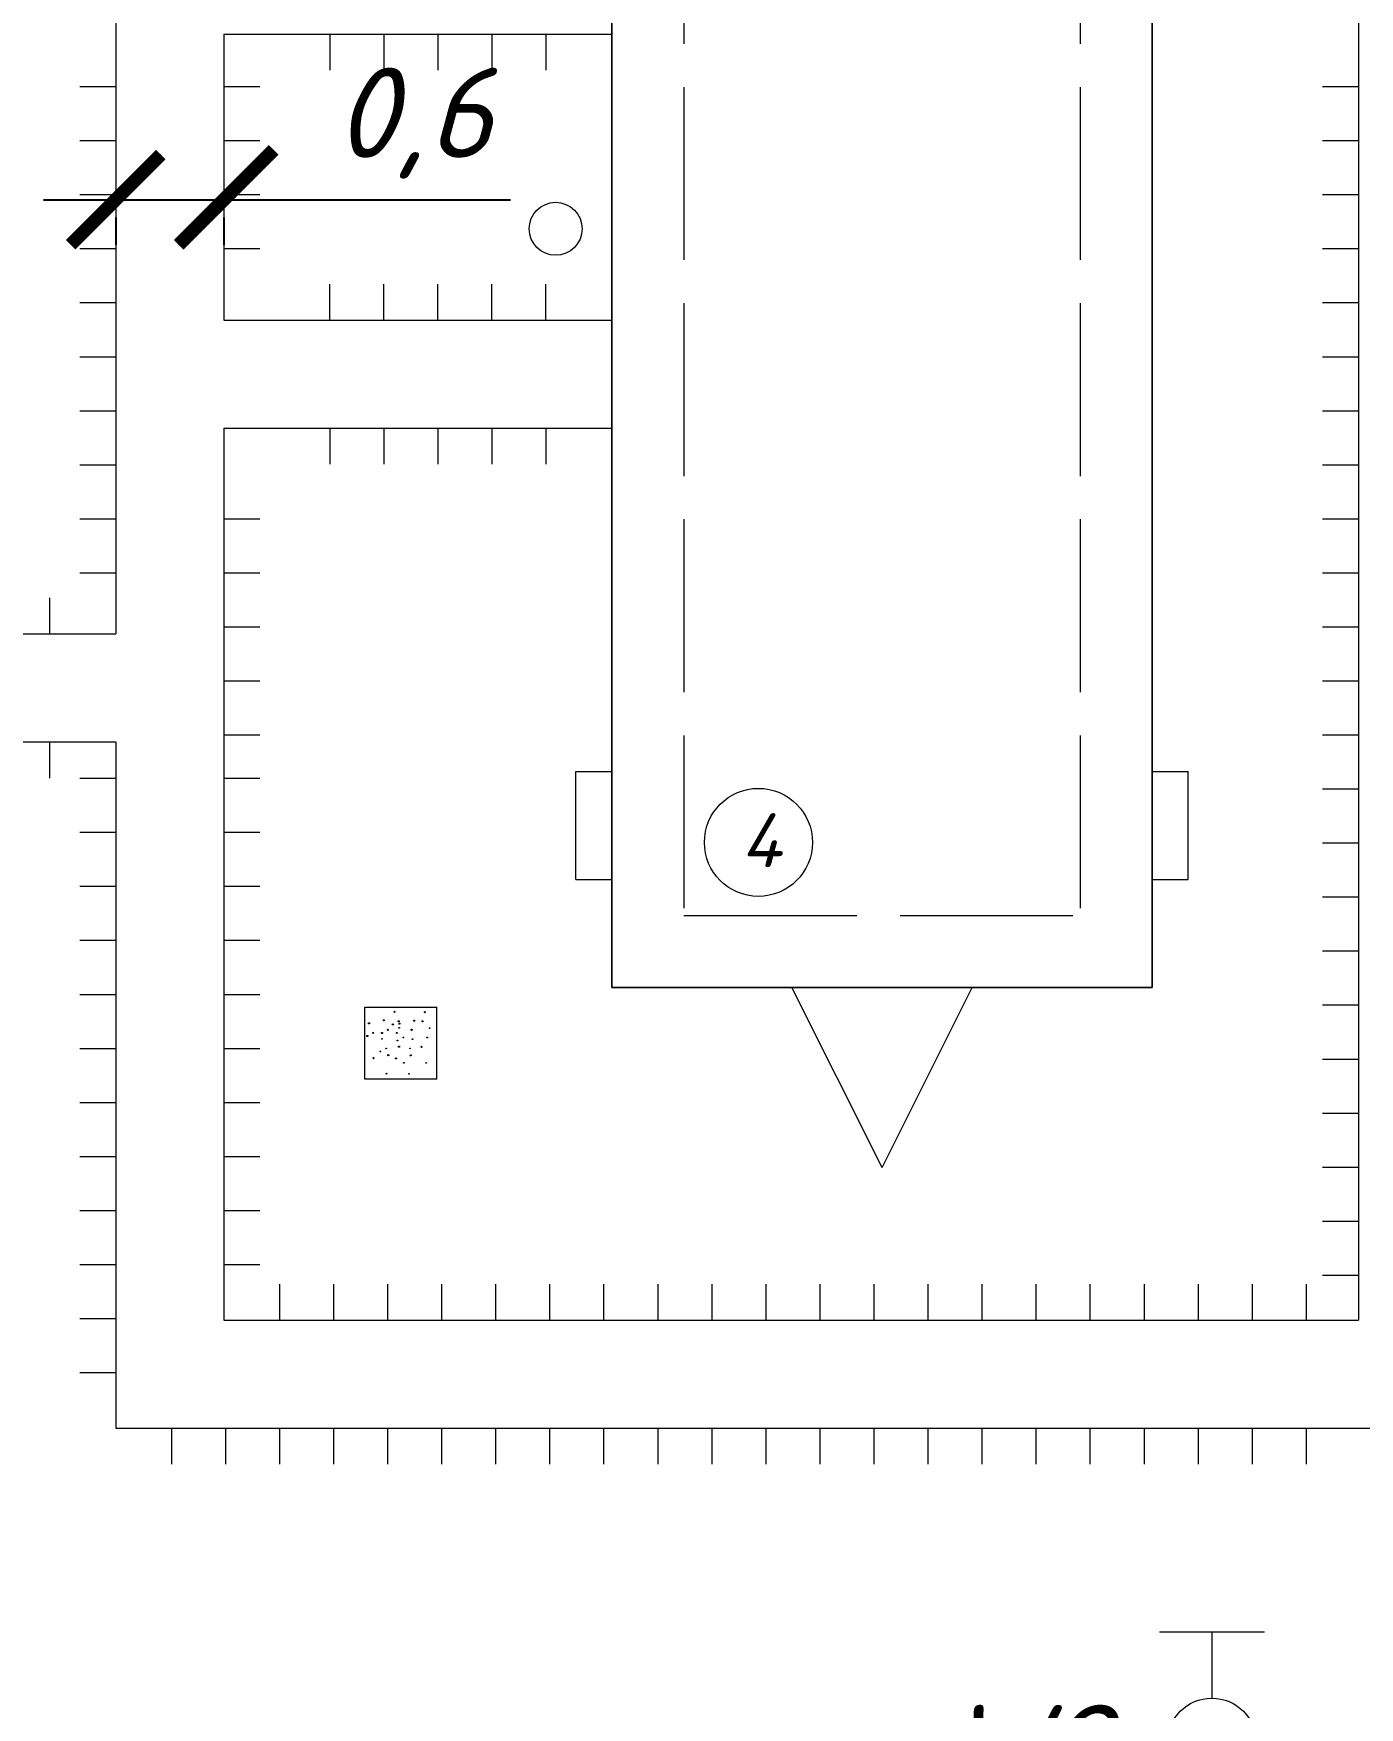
# Model space of a CAD drawing. Header units: millimetres. Extents: x 27137 to 30937, y -4667 to -569.
# Drawn here: x 30086.71 to 30123.52, y -1906.61 to -1860.13 of the extents above; entities that cross this region are included whole.
import ezdxf

# ---------------------------------------------------------------- set-up
doc = ezdxf.new("R2010")
doc.units = ezdxf.units.MM
doc.header["$LTSCALE"] = 0.4
doc.linetypes.add('ACAD_ISO02W100', pattern=[15, 12, -3])
doc.linetypes.add('штриховаяX2', pattern=[38.1, 25.4, -12.7])
doc.layers.add('здания', color=7, linetype='Continuous', lineweight=40)
doc.styles.add('Isocpeur', font='isocpeui.ttf', dxfattribs={"height": 2.5})
doc.styles.get("Standard").update_dxf_attribs({"font": 'isocpeui.ttf', "height": 2.5})
doc.dimstyles.new('06', dxfattribs={"dimtxt": 2.5, "dimasz": 2.5, "dimexe": 1.25, "dimexo": 0.625, "dimtad": 1, "dimdec": 0, "dimlfac": 200, "dimtxsty": 'Standard', "dimblk": 'OBLIQUE', "dimcen": 2.5, "dimdle": 2, "dimadec": 0, "dimazin": 0, "dimtfac": 1, "dimtdec": 0, "dimtmove": 0, "dimatfit": 3, "dimldrblk": 'OBLIQUE', "dimfxl": 1, "dimarcsym": 0})

# ---------------------------------------------------------------- blocks, each defined once
blk = doc.blocks.new('_Oblique')
at = {"color": 0, "linetype": 'ByBlock', "lineweight": -2}
blk.add_line((-0.5, -0.5), (0.5, 0.5), dxfattribs=at)
blk = doc.blocks.new('*D503')
at = {"color": 0, "lineweight": -2, "transparency": 16777216}
for p, q in [((30086.997, -1864.742), (30091.997, -1864.742)), ((30091.997, -1864.742), (30099.956, -1864.742)), ((30088.997, -1865.235), (30088.997, -1865.992)), ((30091.997, -1865.235), (30091.997, -1865.992))]:
    blk.add_line(p, q, dxfattribs=at)
at = {"layer": 'Defpoints', "color": 0, "transparency": 16777216}
for p in [(30088.997, -1864.61), (30091.997, -1864.61), (30091.997, -1864.742)]:
    blk.add_point(p, dxfattribs=at)
at = {"color": 0, "lineweight": -2, "transparency": 16777216, "xscale": 2.5, "yscale": 2.5, "zscale": 2.5, "rotation": 180}
blk.add_blockref('_Oblique', (30088.997, -1864.742), dxfattribs=at)
at = {"color": 0, "lineweight": -2, "transparency": 16777216, "xscale": 2.5, "yscale": 2.5, "zscale": 2.5}
blk.add_blockref('_Oblique', (30091.997, -1864.742), dxfattribs=at)
at = {"color": 0, "lineweight": 15, "transparency": 16777216, "insert": (30097.259, -1862.617), "char_height": 2.5, "attachment_point": 5, "style": 'Isocpeur'}
blk.add_mtext('0,6', dxfattribs=at)
blk = doc.blocks.new('_ArchTick')
at = {"color": 0, "linetype": 'ByBlock', "const_width": 0.15}
blk.add_lwpolyline([(-0.5, -0.5), (0.5, 0.5)], dxfattribs=at)

msp = doc.modelspace()

# ---------------------------------------------------------------- linework, layer by layer
at = {"lineweight": 15}
for p, q in [((30088.9974, -1831.4859), (30088.9974, -1876.7985)), ((30123.4974, -1834.4859), (30123.4974, -1895.8517)), ((30102.7691, -1886.6145), (30102.7691, -1841.6145)), ((30102.7691, -1841.6145), (30102.7691, -1886.6145)), ((30117.7691, -1841.6145), (30117.7691, -1886.6145)), ((30117.7691, -1886.6145), (30117.7691, -1841.6145)), ((30091.9974, -1860.1442), (30091.9974, -1868.0848)), ((30091.9974, -1860.1442), (30102.7691, -1860.1442)), ((30094.9406, -1860.1442), (30094.9406, -1861.1442)), ((30094.9406, -1860.1442), (30094.9406, -1861.1442)), ((30096.4406, -1860.1442), (30096.4406, -1861.1442)), ((30096.4406, -1860.1442), (30096.4406, -1861.1442)), ((30097.9406, -1860.1442), (30097.9406, -1861.1442)), ((30097.9406, -1860.1442), (30097.9406, -1861.1442)), ((30097.9406, -1860.1442), (30097.9406, -1861.1442)), ((30097.9406, -1860.1442), (30097.9406, -1861.1442)), ((30099.4406, -1860.1442), (30099.4406, -1861.1442)), ((30099.4406, -1860.1442), (30099.4406, -1861.1442)), ((30100.9406, -1860.1442), (30100.9406, -1861.1442)), ((30100.9406, -1860.1442), (30100.9406, -1861.1442)), ((30088.9974, -1861.6098), (30087.9974, -1861.6098)), ((30088.9974, -1861.6098), (30087.9974, -1861.6098)), ((30088.9974, -1861.6098), (30087.9974, -1861.6098)), ((30088.9974, -1861.6098), (30087.9974, -1861.6098)), ((30088.9974, -1861.6098), (30087.9974, -1861.6098)), ((30088.9974, -1861.6098), (30087.9974, -1861.6098)), ((30088.9974, -1861.6098), (30087.9974, -1861.6098)), ((30088.9974, -1861.6098), (30087.9974, -1861.6098)), ((30088.9974, -1861.6098), (30087.9974, -1861.6098)), ((30088.9974, -1861.6098), (30087.9974, -1861.6098)), ((30088.9974, -1861.6098), (30087.9974, -1861.6098)), ((30092.9974, -1861.6098), (30091.9974, -1861.6098)), ((30092.9974, -1861.6098), (30091.9974, -1861.6098)), ((30092.9974, -1861.6098), (30091.9974, -1861.6098)), ((30092.9974, -1861.6098), (30091.9974, -1861.6098)), ((30092.9974, -1861.6098), (30091.9974, -1861.6098)), ((30092.9974, -1861.6098), (30091.9974, -1861.6098)), ((30092.9974, -1861.6098), (30091.9974, -1861.6098)), ((30092.9974, -1861.6098), (30091.9974, -1861.6098)), ((30092.9974, -1861.6098), (30091.9974, -1861.6098)), ((30092.9974, -1861.6098), (30091.9974, -1861.6098)), ((30092.9974, -1861.6098), (30091.9974, -1861.6098)), ((30092.9974, -1861.6098), (30091.9974, -1861.6098)), ((30092.9974, -1861.6098), (30091.9974, -1861.6098)), ((30123.4974, -1861.6098), (30122.4974, -1861.6098)), ((30123.4974, -1861.6098), (30122.4974, -1861.6098)), ((30123.4974, -1861.6098), (30122.4974, -1861.6098)), ((30088.9974, -1863.1098), (30087.9974, -1863.1098)), ((30088.9974, -1863.1098), (30087.9974, -1863.1098)), ((30088.9974, -1863.1098), (30087.9974, -1863.1098)), ((30088.9974, -1863.1098), (30087.9974, -1863.1098)), ((30088.9974, -1863.1098), (30087.9974, -1863.1098)), ((30088.9974, -1863.1098), (30087.9974, -1863.1098)), ((30088.9974, -1863.1098), (30087.9974, -1863.1098)), ((30088.9974, -1863.1098), (30087.9974, -1863.1098)), ((30092.9974, -1863.1098), (30091.9974, -1863.1098)), ((30092.9974, -1863.1098), (30091.9974, -1863.1098)), ((30092.9974, -1863.1098), (30091.9974, -1863.1098)), ((30092.9974, -1863.1098), (30091.9974, -1863.1098)), ((30092.9974, -1863.1098), (30091.9974, -1863.1098)), ((30092.9974, -1863.1098), (30091.9974, -1863.1098)), ((30092.9974, -1863.1098), (30091.9974, -1863.1098)), ((30092.9974, -1863.1098), (30091.9974, -1863.1098)), ((30092.9974, -1863.1098), (30091.9974, -1863.1098)), ((30092.9974, -1863.1098), (30091.9974, -1863.1098)), ((30092.9974, -1863.1098), (30091.9974, -1863.1098)), ((30092.9974, -1863.1098), (30091.9974, -1863.1098)), ((30092.9974, -1863.1098), (30091.9974, -1863.1098)), ((30092.9974, -1863.1098), (30091.9974, -1863.1098)), ((30092.9974, -1863.1098), (30091.9974, -1863.1098)), ((30092.9974, -1863.1098), (30091.9974, -1863.1098)), ((30092.9974, -1863.1098), (30091.9974, -1863.1098)), ((30123.4974, -1863.1098), (30122.4974, -1863.1098)), ((30123.4974, -1863.1098), (30122.4974, -1863.1098)), ((30123.4974, -1863.1098), (30122.4974, -1863.1098)), ((30123.4974, -1863.1098), (30122.4974, -1863.1098)), ((30123.4974, -1863.1098), (30122.4974, -1863.1098)), ((30088.9974, -1864.6098), (30087.9974, -1864.6098)), ((30088.9974, -1864.6098), (30087.9974, -1864.6098)), ((30088.9974, -1864.6098), (30087.9974, -1864.6098)), ((30088.9974, -1864.6098), (30087.9974, -1864.6098)), ((30088.9974, -1864.6098), (30087.9974, -1864.6098)), ((30088.9974, -1864.6098), (30087.9974, -1864.6098)), ((30088.9974, -1864.6098), (30087.9974, -1864.6098)), ((30088.9974, -1864.6098), (30087.9974, -1864.6098)), ((30092.9974, -1864.6098), (30091.9974, -1864.6098)), ((30092.9974, -1864.6098), (30091.9974, -1864.6098)), ((30092.9974, -1864.6098), (30091.9974, -1864.6098)), ((30092.9974, -1864.6098), (30091.9974, -1864.6098)), ((30092.9974, -1864.6098), (30091.9974, -1864.6098)), ((30092.9974, -1864.6098), (30091.9974, -1864.6098)), ((30092.9974, -1864.6098), (30091.9974, -1864.6098)), ((30092.9974, -1864.6098), (30091.9974, -1864.6098)), ((30092.9974, -1864.6098), (30091.9974, -1864.6098)), ((30092.9974, -1864.6098), (30091.9974, -1864.6098)), ((30092.9974, -1864.6098), (30091.9974, -1864.6098)), ((30123.4974, -1864.6098), (30122.4974, -1864.6098)), ((30123.4974, -1864.6098), (30122.4974, -1864.6098)), ((30123.4974, -1864.6098), (30122.4974, -1864.6098)), ((30123.4974, -1864.6098), (30122.4974, -1864.6098)), ((30123.4974, -1864.6098), (30122.4974, -1864.6098)), ((30123.4974, -1864.6098), (30122.4974, -1864.6098)), ((30123.4974, -1864.6098), (30122.4974, -1864.6098)), ((30123.4974, -1864.6098), (30122.4974, -1864.6098)), ((30123.4974, -1864.6098), (30122.4974, -1864.6098)), ((30123.4974, -1864.6098), (30122.4974, -1864.6098)), ((30123.4974, -1864.6098), (30122.4974, -1864.6098)), ((30088.9974, -1866.1098), (30087.9974, -1866.1098)), ((30088.9974, -1866.1098), (30087.9974, -1866.1098)), ((30088.9974, -1866.1098), (30087.9974, -1866.1098)), ((30088.9974, -1866.1098), (30087.9974, -1866.1098)), ((30088.9974, -1866.1098), (30087.9974, -1866.1098)), ((30088.9974, -1866.1098), (30087.9974, -1866.1098)), ((30092.9974, -1866.1098), (30091.9974, -1866.1098)), ((30092.9974, -1866.1098), (30091.9974, -1866.1098)), ((30092.9974, -1866.1098), (30091.9974, -1866.1098)), ((30092.9974, -1866.1098), (30091.9974, -1866.1098)), ((30092.9974, -1866.1098), (30091.9974, -1866.1098)), ((30092.9974, -1866.1098), (30091.9974, -1866.1098)), ((30092.9974, -1866.1098), (30091.9974, -1866.1098)), ((30092.9974, -1866.1098), (30091.9974, -1866.1098)), ((30092.9974, -1866.1098), (30091.9974, -1866.1098)), ((30092.9974, -1866.1098), (30091.9974, -1866.1098)), ((30092.9974, -1866.1098), (30091.9974, -1866.1098)), ((30092.9974, -1866.1098), (30091.9974, -1866.1098)), ((30092.9974, -1866.1098), (30091.9974, -1866.1098)), ((30123.4974, -1866.1098), (30122.4974, -1866.1098)), ((30123.4974, -1866.1098), (30122.4974, -1866.1098)), ((30123.4974, -1866.1098), (30122.4974, -1866.1098)), ((30123.4974, -1866.1098), (30122.4974, -1866.1098)), ((30123.4974, -1866.1098), (30122.4974, -1866.1098)), ((30123.4974, -1866.1098), (30122.4974, -1866.1098)), ((30123.4974, -1866.1098), (30122.4974, -1866.1098)), ((30123.4974, -1866.1098), (30122.4974, -1866.1098)), ((30094.9406, -1868.0848), (30094.9406, -1867.0848)), ((30094.9406, -1868.0848), (30094.9406, -1867.0848)), ((30096.4406, -1868.0848), (30096.4406, -1867.0848)), ((30096.4406, -1868.0848), (30096.4406, -1867.0848)), ((30097.9406, -1868.0848), (30097.9406, -1867.0848)), ((30097.9406, -1868.0848), (30097.9406, -1867.0848)), ((30097.9406, -1868.0848), (30097.9406, -1867.0848)), ((30097.9406, -1868.0848), (30097.9406, -1867.0848)), ((30099.4406, -1868.0848), (30099.4406, -1867.0848)), ((30099.4406, -1868.0848), (30099.4406, -1867.0848)), ((30100.9406, -1868.0848), (30100.9406, -1867.0848)), ((30100.9406, -1868.0848), (30100.9406, -1867.0848)), ((30088.9974, -1867.6098), (30087.9974, -1867.6098)), ((30088.9974, -1867.6098), (30087.9974, -1867.6098)), ((30088.9974, -1867.6098), (30087.9974, -1867.6098)), ((30123.4974, -1867.6098), (30122.4974, -1867.6098)), ((30123.4974, -1867.6098), (30122.4974, -1867.6098)), ((30123.4974, -1867.6098), (30122.4974, -1867.6098)), ((30123.4974, -1867.6098), (30122.4974, -1867.6098)), ((30123.4974, -1867.6098), (30122.4974, -1867.6098)), ((30123.4974, -1867.6098), (30122.4974, -1867.6098)), ((30123.4974, -1867.6098), (30122.4974, -1867.6098)), ((30123.4974, -1867.6098), (30122.4974, -1867.6098)), ((30091.9974, -1868.0848), (30102.7691, -1868.0848)), ((30088.9974, -1869.1098), (30087.9974, -1869.1098)), ((30088.9974, -1869.1098), (30087.9974, -1869.1098)), ((30088.9974, -1869.1098), (30087.9974, -1869.1098)), ((30088.9974, -1869.1098), (30087.9974, -1869.1098)), ((30088.9974, -1869.1098), (30087.9974, -1869.1098)), ((30123.4974, -1869.1098), (30122.4974, -1869.1098)), ((30123.4974, -1869.1098), (30122.4974, -1869.1098)), ((30123.4974, -1869.1098), (30122.4974, -1869.1098)), ((30123.4974, -1869.1098), (30122.4974, -1869.1098)), ((30123.4974, -1869.1098), (30122.4974, -1869.1098)), ((30123.4974, -1869.1098), (30122.4974, -1869.1098)), ((30088.9974, -1870.6098), (30087.9974, -1870.6098)), ((30088.9974, -1870.6098), (30087.9974, -1870.6098)), ((30088.9974, -1870.6098), (30087.9974, -1870.6098)), ((30088.9974, -1870.6098), (30087.9974, -1870.6098)), ((30088.9974, -1870.6098), (30087.9974, -1870.6098)), ((30088.9974, -1870.6098), (30087.9974, -1870.6098)), ((30088.9974, -1870.6098), (30087.9974, -1870.6098)), ((30088.9974, -1870.6098), (30087.9974, -1870.6098)), ((30088.9974, -1870.6098), (30087.9974, -1870.6098)), ((30088.9974, -1870.6098), (30087.9974, -1870.6098)), ((30088.9974, -1870.6098), (30087.9974, -1870.6098)), ((30123.4974, -1870.6098), (30122.4974, -1870.6098)), ((30123.4974, -1870.6098), (30122.4974, -1870.6098)), ((30123.4974, -1870.6098), (30122.4974, -1870.6098)), ((30091.9974, -1871.0848), (30091.9974, -1879.7985)), ((30091.9974, -1871.0848), (30102.7691, -1871.0848)), ((30094.9406, -1871.0848), (30094.9406, -1872.0848)), ((30094.9406, -1871.0848), (30094.9406, -1872.0848)), ((30096.4406, -1871.0848), (30096.4406, -1872.0848)), ((30096.4406, -1871.0848), (30096.4406, -1872.0848)), ((30097.9406, -1871.0848), (30097.9406, -1872.0848)), ((30097.9406, -1871.0848), (30097.9406, -1872.0848)), ((30097.9406, -1871.0848), (30097.9406, -1872.0848)), ((30097.9406, -1871.0848), (30097.9406, -1872.0848)), ((30099.4406, -1871.0848), (30099.4406, -1872.0848)), ((30099.4406, -1871.0848), (30099.4406, -1872.0848)), ((30100.9406, -1871.0848), (30100.9406, -1872.0848)), ((30100.9406, -1871.0848), (30100.9406, -1872.0848)), ((30088.9974, -1872.1098), (30087.9974, -1872.1098)), ((30088.9974, -1872.1098), (30087.9974, -1872.1098)), ((30088.9974, -1872.1098), (30087.9974, -1872.1098)), ((30088.9974, -1872.1098), (30087.9974, -1872.1098)), ((30088.9974, -1872.1098), (30087.9974, -1872.1098)), ((30088.9974, -1872.1098), (30087.9974, -1872.1098)), ((30088.9974, -1872.1098), (30087.9974, -1872.1098)), ((30088.9974, -1872.1098), (30087.9974, -1872.1098)), ((30123.4974, -1872.1098), (30122.4974, -1872.1098)), ((30123.4974, -1872.1098), (30122.4974, -1872.1098)), ((30123.4974, -1872.1098), (30122.4974, -1872.1098)), ((30123.4974, -1872.1098), (30122.4974, -1872.1098)), ((30123.4974, -1872.1098), (30122.4974, -1872.1098)), ((30088.9974, -1873.6098), (30087.9974, -1873.6098)), ((30088.9974, -1873.6098), (30087.9974, -1873.6098)), ((30088.9974, -1873.6098), (30087.9974, -1873.6098)), ((30088.9974, -1873.6098), (30087.9974, -1873.6098)), ((30088.9974, -1873.6098), (30087.9974, -1873.6098)), ((30088.9974, -1873.6098), (30087.9974, -1873.6098)), ((30088.9974, -1873.6098), (30087.9974, -1873.6098)), ((30088.9974, -1873.6098), (30087.9974, -1873.6098)), ((30092.9974, -1873.6098), (30091.9974, -1873.6098)), ((30092.9974, -1873.6098), (30091.9974, -1873.6098)), ((30092.9974, -1873.6098), (30091.9974, -1873.6098)), ((30092.9974, -1873.6098), (30091.9974, -1873.6098)), ((30092.9974, -1873.6098), (30091.9974, -1873.6098)), ((30092.9974, -1873.6098), (30091.9974, -1873.6098)), ((30092.9974, -1873.6098), (30091.9974, -1873.6098)), ((30092.9974, -1873.6098), (30091.9974, -1873.6098)), ((30123.4974, -1873.6098), (30122.4974, -1873.6098)), ((30123.4974, -1873.6098), (30122.4974, -1873.6098)), ((30123.4974, -1873.6098), (30122.4974, -1873.6098)), ((30123.4974, -1873.6098), (30122.4974, -1873.6098)), ((30123.4974, -1873.6098), (30122.4974, -1873.6098)), ((30123.4974, -1873.6098), (30122.4974, -1873.6098)), ((30123.4974, -1873.6098), (30122.4974, -1873.6098)), ((30123.4974, -1873.6098), (30122.4974, -1873.6098)), ((30123.4974, -1873.6098), (30122.4974, -1873.6098)), ((30123.4974, -1873.6098), (30122.4974, -1873.6098)), ((30123.4974, -1873.6098), (30122.4974, -1873.6098)), ((30123.4974, -1873.6098), (30122.4974, -1873.6098)), ((30123.4974, -1873.6098), (30122.4974, -1873.6098)), ((30123.4974, -1873.6098), (30122.4974, -1873.6098)), ((30123.4974, -1873.6098), (30122.4974, -1873.6098)), ((30123.4974, -1873.6098), (30122.4974, -1873.6098)), ((30123.4974, -1873.6098), (30122.4974, -1873.6098)), ((30123.4974, -1873.6098), (30122.4974, -1873.6098)), ((30123.4974, -1873.6098), (30122.4974, -1873.6098)), ((30123.4974, -1873.6098), (30122.4974, -1873.6098)), ((30123.4974, -1873.6098), (30122.4974, -1873.6098)), ((30123.4974, -1873.6098), (30122.4974, -1873.6098)), ((30088.9974, -1875.1098), (30087.9974, -1875.1098)), ((30088.9974, -1875.1098), (30087.9974, -1875.1098)), ((30088.9974, -1875.1098), (30087.9974, -1875.1098)), ((30092.9974, -1875.1098), (30091.9974, -1875.1098)), ((30092.9974, -1875.1098), (30091.9974, -1875.1098)), ((30092.9974, -1875.1098), (30091.9974, -1875.1098)), ((30092.9974, -1875.1098), (30091.9974, -1875.1098)), ((30092.9974, -1875.1098), (30091.9974, -1875.1098)), ((30092.9974, -1875.1098), (30091.9974, -1875.1098)), ((30092.9974, -1875.1098), (30091.9974, -1875.1098)), ((30092.9974, -1875.1098), (30091.9974, -1875.1098)), ((30092.9974, -1875.1098), (30091.9974, -1875.1098)), ((30092.9974, -1875.1098), (30091.9974, -1875.1098)), ((30092.9974, -1875.1098), (30091.9974, -1875.1098)), ((30092.9974, -1875.1098), (30091.9974, -1875.1098)), ((30092.9974, -1875.1098), (30091.9974, -1875.1098)), ((30092.9974, -1875.1098), (30091.9974, -1875.1098)), ((30092.9974, -1875.1098), (30091.9974, -1875.1098)), ((30092.9974, -1875.1098), (30091.9974, -1875.1098)), ((30092.9974, -1875.1098), (30091.9974, -1875.1098)), ((30092.9974, -1875.1098), (30091.9974, -1875.1098)), ((30092.9974, -1875.1098), (30091.9974, -1875.1098)), ((30092.9974, -1875.1098), (30091.9974, -1875.1098)), ((30092.9974, -1875.1098), (30091.9974, -1875.1098)), ((30092.9974, -1875.1098), (30091.9974, -1875.1098)), ((30123.4974, -1875.1098), (30122.4974, -1875.1098)), ((30123.4974, -1875.1098), (30122.4974, -1875.1098)), ((30123.4974, -1875.1098), (30122.4974, -1875.1098)), ((30123.4974, -1875.1098), (30122.4974, -1875.1098)), ((30123.4974, -1875.1098), (30122.4974, -1875.1098)), ((30123.4974, -1875.1098), (30122.4974, -1875.1098)), ((30123.4974, -1875.1098), (30122.4974, -1875.1098)), ((30123.4974, -1875.1098), (30122.4974, -1875.1098)), ((30087.1689, -1876.7985), (30087.1689, -1875.7985)), ((30087.1689, -1876.7985), (30087.1689, -1875.7985)), ((30049.6689, -1876.7985), (30088.9974, -1876.7985)), ((30092.9974, -1876.6098), (30091.9974, -1876.6098)), ((30092.9974, -1876.6098), (30091.9974, -1876.6098)), ((30092.9974, -1876.6098), (30091.9974, -1876.6098)), ((30092.9974, -1876.6098), (30091.9974, -1876.6098)), ((30092.9974, -1876.6098), (30091.9974, -1876.6098)), ((30092.9974, -1876.6098), (30091.9974, -1876.6098)), ((30092.9974, -1876.6098), (30091.9974, -1876.6098)), ((30092.9974, -1876.6098), (30091.9974, -1876.6098)), ((30092.9974, -1876.6098), (30091.9974, -1876.6098)), ((30092.9974, -1876.6098), (30091.9974, -1876.6098)), ((30092.9974, -1876.6098), (30091.9974, -1876.6098)), ((30123.4974, -1876.6098), (30122.4974, -1876.6098)), ((30123.4974, -1876.6098), (30122.4974, -1876.6098)), ((30123.4974, -1876.6098), (30122.4974, -1876.6098)), ((30123.4974, -1876.6098), (30122.4974, -1876.6098)), ((30123.4974, -1876.6098), (30122.4974, -1876.6098)), ((30123.4974, -1876.6098), (30122.4974, -1876.6098)), ((30123.4974, -1876.6098), (30122.4974, -1876.6098)), ((30123.4974, -1876.6098), (30122.4974, -1876.6098)), ((30123.4974, -1876.6098), (30122.4974, -1876.6098)), ((30123.4974, -1876.6098), (30122.4974, -1876.6098)), ((30123.4974, -1876.6098), (30122.4974, -1876.6098)), ((30123.4974, -1876.6098), (30122.4974, -1876.6098)), ((30123.4974, -1876.6098), (30122.4974, -1876.6098)), ((30123.4974, -1876.6098), (30122.4974, -1876.6098)), ((30123.4974, -1876.6098), (30122.4974, -1876.6098)), ((30123.4974, -1876.6098), (30122.4974, -1876.6098)), ((30123.4974, -1876.6098), (30122.4974, -1876.6098)), ((30123.4974, -1876.6098), (30122.4974, -1876.6098)), ((30123.4974, -1876.6098), (30122.4974, -1876.6098)), ((30092.9974, -1878.1098), (30091.9974, -1878.1098)), ((30092.9974, -1878.1098), (30091.9974, -1878.1098)), ((30092.9974, -1878.1098), (30091.9974, -1878.1098)), ((30092.9974, -1878.1098), (30091.9974, -1878.1098)), ((30092.9974, -1878.1098), (30091.9974, -1878.1098)), ((30092.9974, -1878.1098), (30091.9974, -1878.1098)), ((30092.9974, -1878.1098), (30091.9974, -1878.1098)), ((30092.9974, -1878.1098), (30091.9974, -1878.1098)), ((30123.4974, -1878.1098), (30122.4974, -1878.1098)), ((30123.4974, -1878.1098), (30122.4974, -1878.1098)), ((30123.4974, -1878.1098), (30122.4974, -1878.1098)), ((30123.4974, -1878.1098), (30122.4974, -1878.1098)), ((30123.4974, -1878.1098), (30122.4974, -1878.1098)), ((30123.4974, -1878.1098), (30122.4974, -1878.1098)), ((30123.4974, -1878.1098), (30122.4974, -1878.1098)), ((30123.4974, -1878.1098), (30122.4974, -1878.1098)), ((30123.4974, -1878.1098), (30122.4974, -1878.1098)), ((30123.4974, -1878.1098), (30122.4974, -1878.1098)), ((30123.4974, -1878.1098), (30122.4974, -1878.1098)), ((30123.4974, -1878.1098), (30122.4974, -1878.1098)), ((30123.4974, -1878.1098), (30122.4974, -1878.1098)), ((30123.4974, -1878.1098), (30122.4974, -1878.1098)), ((30092.9974, -1879.6098), (30091.9974, -1879.6098)), ((30092.9974, -1879.6098), (30091.9974, -1879.6098)), ((30092.9974, -1879.6098), (30091.9974, -1879.6098)), ((30123.4974, -1879.6098), (30122.4974, -1879.6098)), ((30123.4974, -1879.6098), (30122.4974, -1879.6098)), ((30123.4974, -1879.6098), (30122.4974, -1879.6098)), ((30123.4974, -1879.6098), (30122.4974, -1879.6098)), ((30123.4974, -1879.6098), (30122.4974, -1879.6098)), ((30123.4974, -1879.6098), (30122.4974, -1879.6098)), ((30123.4974, -1879.6098), (30122.4974, -1879.6098)), ((30123.4974, -1879.6098), (30122.4974, -1879.6098)), ((30123.4974, -1879.6098), (30122.4974, -1879.6098)), ((30123.4974, -1879.6098), (30122.4974, -1879.6098)), ((30123.4974, -1879.6098), (30122.4974, -1879.6098)), ((30049.6689, -1879.7985), (30088.9974, -1879.7985)), ((30087.1689, -1880.7985), (30087.1689, -1879.7985)), ((30087.1689, -1880.7985), (30087.1689, -1879.7985)), ((30088.9974, -1880.8145), (30087.9974, -1880.8145)), ((30088.9974, -1880.8145), (30087.9974, -1880.8145)), ((30088.9974, -1880.8145), (30087.9974, -1880.8145)), ((30088.9974, -1880.8145), (30087.9974, -1880.8145)), ((30088.9974, -1880.8145), (30087.9974, -1880.8145)), ((30088.9974, -1880.8145), (30087.9974, -1880.8145)), ((30088.9974, -1880.8145), (30087.9974, -1880.8145)), ((30088.9974, -1880.8145), (30087.9974, -1880.8145)), ((30092.9974, -1880.8145), (30091.9974, -1880.8145)), ((30092.9974, -1880.8145), (30091.9974, -1880.8145)), ((30092.9974, -1880.8145), (30091.9974, -1880.8145)), ((30092.9974, -1880.8145), (30091.9974, -1880.8145)), ((30092.9974, -1880.8145), (30091.9974, -1880.8145)), ((30092.9974, -1880.8145), (30091.9974, -1880.8145)), ((30092.9974, -1880.8145), (30091.9974, -1880.8145)), ((30092.9974, -1880.8145), (30091.9974, -1880.8145)), ((30092.9974, -1880.8145), (30091.9974, -1880.8145)), ((30092.9974, -1880.8145), (30091.9974, -1880.8145)), ((30092.9974, -1880.8145), (30091.9974, -1880.8145)), ((30101.7691, -1883.6145), (30101.7691, -1880.6145)), ((30117.7691, -1880.6145), (30118.7691, -1880.6145)), ((30118.7691, -1883.6145), (30118.7691, -1880.6145)), ((30123.4974, -1881.1098), (30122.4974, -1881.1098)), ((30123.4974, -1881.1098), (30122.4974, -1881.1098)), ((30123.4974, -1881.1098), (30122.4974, -1881.1098)), ((30123.4974, -1881.1098), (30122.4974, -1881.1098)), ((30123.4974, -1881.1098), (30122.4974, -1881.1098)), ((30123.4974, -1881.1098), (30122.4974, -1881.1098)), ((30123.4974, -1881.1098), (30122.4974, -1881.1098)), ((30123.4974, -1881.1098), (30122.4974, -1881.1098)), ((30123.4974, -1881.1098), (30122.4974, -1881.1098)), ((30123.4974, -1881.1098), (30122.4974, -1881.1098)), ((30123.4974, -1881.1098), (30122.4974, -1881.1098)), ((30088.9974, -1882.3145), (30087.9974, -1882.3145)), ((30088.9974, -1882.3145), (30087.9974, -1882.3145)), ((30088.9974, -1882.3145), (30087.9974, -1882.3145)), ((30088.9974, -1882.3145), (30087.9974, -1882.3145)), ((30088.9974, -1882.3145), (30087.9974, -1882.3145)), ((30088.9974, -1882.3145), (30087.9974, -1882.3145)), ((30092.9974, -1882.3145), (30091.9974, -1882.3145)), ((30092.9974, -1882.3145), (30091.9974, -1882.3145)), ((30092.9974, -1882.3145), (30091.9974, -1882.3145)), ((30092.9974, -1882.3145), (30091.9974, -1882.3145)), ((30092.9974, -1882.3145), (30091.9974, -1882.3145)), ((30092.9974, -1882.3145), (30091.9974, -1882.3145)), ((30092.9974, -1882.3145), (30091.9974, -1882.3145)), ((30092.9974, -1882.3145), (30091.9974, -1882.3145)), ((30092.9974, -1882.3145), (30091.9974, -1882.3145)), ((30092.9974, -1882.3145), (30091.9974, -1882.3145)), ((30092.9974, -1882.3145), (30091.9974, -1882.3145)), ((30092.9974, -1882.3145), (30091.9974, -1882.3145)), ((30092.9974, -1882.3145), (30091.9974, -1882.3145)), ((30123.4974, -1882.6098), (30122.4974, -1882.6098)), ((30123.4974, -1882.6098), (30122.4974, -1882.6098)), ((30123.4974, -1882.6098), (30122.4974, -1882.6098)), ((30123.4974, -1882.6098), (30122.4974, -1882.6098)), ((30123.4974, -1882.6098), (30122.4974, -1882.6098)), ((30123.4974, -1882.6098), (30122.4974, -1882.6098)), ((30123.4974, -1882.6098), (30122.4974, -1882.6098)), ((30123.4974, -1882.6098), (30122.4974, -1882.6098)), ((30123.4974, -1882.6098), (30122.4974, -1882.6098)), ((30123.4974, -1882.6098), (30122.4974, -1882.6098)), ((30123.4974, -1882.6098), (30122.4974, -1882.6098)), ((30123.4974, -1882.6098), (30122.4974, -1882.6098)), ((30123.4974, -1882.6098), (30122.4974, -1882.6098)), ((30123.4974, -1882.6098), (30122.4974, -1882.6098)), ((30101.7691, -1883.6145), (30102.7691, -1883.6145)), ((30117.7691, -1883.6145), (30118.7691, -1883.6145)), ((30088.9974, -1883.8145), (30087.9974, -1883.8145)), ((30088.9974, -1883.8145), (30087.9974, -1883.8145)), ((30088.9974, -1883.8145), (30087.9974, -1883.8145)), ((30092.9974, -1883.8145), (30091.9974, -1883.8145)), ((30092.9974, -1883.8145), (30091.9974, -1883.8145)), ((30092.9974, -1883.8145), (30091.9974, -1883.8145)), ((30092.9974, -1883.8145), (30091.9974, -1883.8145)), ((30092.9974, -1883.8145), (30091.9974, -1883.8145)), ((30092.9974, -1883.8145), (30091.9974, -1883.8145)), ((30092.9974, -1883.8145), (30091.9974, -1883.8145)), ((30092.9974, -1883.8145), (30091.9974, -1883.8145)), ((30092.9974, -1883.8145), (30091.9974, -1883.8145)), ((30092.9974, -1883.8145), (30091.9974, -1883.8145)), ((30092.9974, -1883.8145), (30091.9974, -1883.8145)), ((30092.9974, -1883.8145), (30091.9974, -1883.8145)), ((30092.9974, -1883.8145), (30091.9974, -1883.8145)), ((30092.9974, -1883.8145), (30091.9974, -1883.8145)), ((30123.4974, -1884.1098), (30122.4974, -1884.1098)), ((30123.4974, -1884.1098), (30122.4974, -1884.1098)), ((30123.4974, -1884.1098), (30122.4974, -1884.1098)), ((30123.4974, -1884.1098), (30122.4974, -1884.1098)), ((30123.4974, -1884.1098), (30122.4974, -1884.1098)), ((30123.4974, -1884.1098), (30122.4974, -1884.1098)), ((30123.4974, -1884.1098), (30122.4974, -1884.1098)), ((30123.4974, -1884.1098), (30122.4974, -1884.1098)), ((30123.4974, -1884.1098), (30122.4974, -1884.1098)), ((30123.4974, -1884.1098), (30122.4974, -1884.1098)), ((30123.4974, -1884.1098), (30122.4974, -1884.1098)), ((30123.4974, -1884.1098), (30122.4974, -1884.1098)), ((30123.4974, -1884.1098), (30122.4974, -1884.1098)), ((30088.9974, -1885.3145), (30087.9974, -1885.3145)), ((30088.9974, -1885.3145), (30087.9974, -1885.3145)), ((30088.9974, -1885.3145), (30087.9974, -1885.3145)), ((30088.9974, -1885.3145), (30087.9974, -1885.3145)), ((30088.9974, -1885.3145), (30087.9974, -1885.3145)), ((30092.9974, -1885.3145), (30091.9974, -1885.3145)), ((30092.9974, -1885.3145), (30091.9974, -1885.3145)), ((30092.9974, -1885.3145), (30091.9974, -1885.3145)), ((30092.9974, -1885.3145), (30091.9974, -1885.3145)), ((30092.9974, -1885.3145), (30091.9974, -1885.3145)), ((30092.9974, -1885.3145), (30091.9974, -1885.3145)), ((30092.9974, -1885.3145), (30091.9974, -1885.3145)), ((30092.9974, -1885.3145), (30091.9974, -1885.3145)), ((30123.4974, -1885.6098), (30122.4974, -1885.6098)), ((30123.4974, -1885.6098), (30122.4974, -1885.6098)), ((30123.4974, -1885.6098), (30122.4974, -1885.6098)), ((30123.4974, -1885.6098), (30122.4974, -1885.6098)), ((30123.4974, -1885.6098), (30122.4974, -1885.6098)), ((30123.4974, -1885.6098), (30122.4974, -1885.6098)), ((30123.4974, -1885.6098), (30122.4974, -1885.6098)), ((30123.4974, -1885.6098), (30122.4974, -1885.6098)), ((30123.4974, -1885.6098), (30122.4974, -1885.6098)), ((30123.4974, -1885.6098), (30122.4974, -1885.6098)), ((30123.4974, -1885.6098), (30122.4974, -1885.6098)), ((30123.4974, -1885.6098), (30122.4974, -1885.6098)), ((30123.4974, -1885.6098), (30122.4974, -1885.6098)), ((30123.4974, -1885.6098), (30122.4974, -1885.6098)), ((30123.4974, -1885.6098), (30122.4974, -1885.6098)), ((30123.4974, -1885.6098), (30122.4974, -1885.6098)), ((30123.4974, -1885.6098), (30122.4974, -1885.6098)), ((30123.4974, -1885.6098), (30122.4974, -1885.6098)), ((30123.4974, -1885.6098), (30122.4974, -1885.6098)), ((30088.9974, -1886.8145), (30087.9974, -1886.8145)), ((30088.9974, -1886.8145), (30087.9974, -1886.8145)), ((30088.9974, -1886.8145), (30087.9974, -1886.8145)), ((30088.9974, -1886.8145), (30087.9974, -1886.8145)), ((30088.9974, -1886.8145), (30087.9974, -1886.8145)), ((30088.9974, -1886.8145), (30087.9974, -1886.8145)), ((30088.9974, -1886.8145), (30087.9974, -1886.8145)), ((30088.9974, -1886.8145), (30087.9974, -1886.8145)), ((30088.9974, -1886.8145), (30087.9974, -1886.8145)), ((30088.9974, -1886.8145), (30087.9974, -1886.8145)), ((30088.9974, -1886.8145), (30087.9974, -1886.8145)), ((30092.9974, -1886.8145), (30091.9974, -1886.8145)), ((30092.9974, -1886.8145), (30091.9974, -1886.8145)), ((30092.9974, -1886.8145), (30091.9974, -1886.8145)), ((30092.9974, -1886.8145), (30091.9974, -1886.8145)), ((30092.9974, -1886.8145), (30091.9974, -1886.8145)), ((30092.9974, -1886.8145), (30091.9974, -1886.8145)), ((30092.9974, -1886.8145), (30091.9974, -1886.8145)), ((30092.9974, -1886.8145), (30091.9974, -1886.8145)), ((30092.9974, -1886.8145), (30091.9974, -1886.8145)), ((30092.9974, -1886.8145), (30091.9974, -1886.8145)), ((30092.9974, -1886.8145), (30091.9974, -1886.8145)), ((30092.9974, -1886.8145), (30091.9974, -1886.8145)), ((30092.9974, -1886.8145), (30091.9974, -1886.8145)), ((30092.9974, -1886.8145), (30091.9974, -1886.8145)), ((30092.9974, -1886.8145), (30091.9974, -1886.8145)), ((30092.9974, -1886.8145), (30091.9974, -1886.8145)), ((30092.9974, -1886.8145), (30091.9974, -1886.8145)), ((30092.9974, -1886.8145), (30091.9974, -1886.8145)), ((30092.9974, -1886.8145), (30091.9974, -1886.8145)), ((30117.7691, -1886.6145), (30102.7691, -1886.6145)), ((30102.7691, -1886.6145), (30117.7691, -1886.6145)), ((30110.2691, -1891.6145), (30107.7691, -1886.6145)), ((30110.2691, -1891.6145), (30112.7691, -1886.6145)), ((30115.5624, -1886.6145), (30110.5624, -1886.6145)), ((30095.9123, -1889.1573), (30095.9123, -1887.1573)), ((30095.9123, -1887.1573), (30097.9123, -1887.1573)), ((30123.4974, -1887.1098), (30122.4974, -1887.1098)), ((30123.4974, -1887.1098), (30122.4974, -1887.1098)), ((30123.4974, -1887.1098), (30122.4974, -1887.1098)), ((30123.4974, -1887.1098), (30122.4974, -1887.1098)), ((30123.4974, -1887.1098), (30122.4974, -1887.1098)), ((30123.4974, -1887.1098), (30122.4974, -1887.1098)), ((30123.4974, -1887.1098), (30122.4974, -1887.1098)), ((30123.4974, -1887.1098), (30122.4974, -1887.1098)), ((30123.4974, -1887.1098), (30122.4974, -1887.1098)), ((30123.4974, -1887.1098), (30122.4974, -1887.1098)), ((30123.4974, -1887.1098), (30122.4974, -1887.1098)), ((30123.4974, -1887.1098), (30122.4974, -1887.1098)), ((30123.4974, -1887.1098), (30122.4974, -1887.1098)), ((30123.4974, -1887.1098), (30122.4974, -1887.1098)), ((30088.9974, -1888.3145), (30087.9974, -1888.3145)), ((30088.9974, -1888.3145), (30087.9974, -1888.3145)), ((30088.9974, -1888.3145), (30087.9974, -1888.3145)), ((30088.9974, -1888.3145), (30087.9974, -1888.3145)), ((30088.9974, -1888.3145), (30087.9974, -1888.3145)), ((30088.9974, -1888.3145), (30087.9974, -1888.3145)), ((30088.9974, -1888.3145), (30087.9974, -1888.3145)), ((30088.9974, -1888.3145), (30087.9974, -1888.3145)), ((30092.9974, -1888.3145), (30091.9974, -1888.3145)), ((30092.9974, -1888.3145), (30091.9974, -1888.3145)), ((30092.9974, -1888.3145), (30091.9974, -1888.3145)), ((30092.9974, -1888.3145), (30091.9974, -1888.3145)), ((30092.9974, -1888.3145), (30091.9974, -1888.3145)), ((30092.9974, -1888.3145), (30091.9974, -1888.3145)), ((30092.9974, -1888.3145), (30091.9974, -1888.3145)), ((30092.9974, -1888.3145), (30091.9974, -1888.3145)), ((30092.9974, -1888.3145), (30091.9974, -1888.3145)), ((30092.9974, -1888.3145), (30091.9974, -1888.3145)), ((30092.9974, -1888.3145), (30091.9974, -1888.3145)), ((30092.9974, -1888.3145), (30091.9974, -1888.3145)), ((30092.9974, -1888.3145), (30091.9974, -1888.3145)), ((30092.9974, -1888.3145), (30091.9974, -1888.3145)), ((30092.9974, -1888.3145), (30091.9974, -1888.3145)), ((30092.9974, -1888.3145), (30091.9974, -1888.3145)), ((30092.9974, -1888.3145), (30091.9974, -1888.3145)), ((30092.9974, -1888.3145), (30091.9974, -1888.3145)), ((30092.9974, -1888.3145), (30091.9974, -1888.3145)), ((30123.4974, -1888.6098), (30122.4974, -1888.6098)), ((30123.4974, -1888.6098), (30122.4974, -1888.6098)), ((30123.4974, -1888.6098), (30122.4974, -1888.6098)), ((30123.4974, -1888.6098), (30122.4974, -1888.6098)), ((30123.4974, -1888.6098), (30122.4974, -1888.6098)), ((30123.4974, -1888.6098), (30122.4974, -1888.6098)), ((30123.4974, -1888.6098), (30122.4974, -1888.6098)), ((30123.4974, -1888.6098), (30122.4974, -1888.6098)), ((30123.4974, -1888.6098), (30122.4974, -1888.6098)), ((30123.4974, -1888.6098), (30122.4974, -1888.6098)), ((30123.4974, -1888.6098), (30122.4974, -1888.6098)), ((30097.9123, -1889.1573), (30095.9123, -1889.1573)), ((30088.9974, -1889.8145), (30087.9974, -1889.8145)), ((30088.9974, -1889.8145), (30087.9974, -1889.8145)), ((30088.9974, -1889.8145), (30087.9974, -1889.8145)), ((30088.9974, -1889.8145), (30087.9974, -1889.8145)), ((30088.9974, -1889.8145), (30087.9974, -1889.8145)), ((30088.9974, -1889.8145), (30087.9974, -1889.8145)), ((30088.9974, -1889.8145), (30087.9974, -1889.8145)), ((30088.9974, -1889.8145), (30087.9974, -1889.8145)), ((30092.9974, -1889.8145), (30091.9974, -1889.8145)), ((30092.9974, -1889.8145), (30091.9974, -1889.8145)), ((30092.9974, -1889.8145), (30091.9974, -1889.8145)), ((30092.9974, -1889.8145), (30091.9974, -1889.8145)), ((30092.9974, -1889.8145), (30091.9974, -1889.8145)), ((30092.9974, -1889.8145), (30091.9974, -1889.8145)), ((30092.9974, -1889.8145), (30091.9974, -1889.8145)), ((30092.9974, -1889.8145), (30091.9974, -1889.8145)), ((30092.9974, -1889.8145), (30091.9974, -1889.8145)), ((30092.9974, -1889.8145), (30091.9974, -1889.8145)), ((30092.9974, -1889.8145), (30091.9974, -1889.8145)), ((30092.9974, -1889.8145), (30091.9974, -1889.8145)), ((30092.9974, -1889.8145), (30091.9974, -1889.8145)), ((30092.9974, -1889.8145), (30091.9974, -1889.8145)), ((30092.9974, -1889.8145), (30091.9974, -1889.8145)), ((30092.9974, -1889.8145), (30091.9974, -1889.8145)), ((30092.9974, -1889.8145), (30091.9974, -1889.8145)), ((30092.9974, -1889.8145), (30091.9974, -1889.8145)), ((30092.9974, -1889.8145), (30091.9974, -1889.8145)), ((30092.9974, -1889.8145), (30091.9974, -1889.8145)), ((30092.9974, -1889.8145), (30091.9974, -1889.8145)), ((30092.9974, -1889.8145), (30091.9974, -1889.8145)), ((30092.9974, -1889.8145), (30091.9974, -1889.8145)), ((30092.9974, -1889.8145), (30091.9974, -1889.8145)), ((30092.9974, -1889.8145), (30091.9974, -1889.8145)), ((30092.9974, -1889.8145), (30091.9974, -1889.8145)), ((30092.9974, -1889.8145), (30091.9974, -1889.8145)), ((30123.4974, -1890.1098), (30122.4974, -1890.1098)), ((30123.4974, -1890.1098), (30122.4974, -1890.1098)), ((30123.4974, -1890.1098), (30122.4974, -1890.1098)), ((30123.4974, -1890.1098), (30122.4974, -1890.1098)), ((30123.4974, -1890.1098), (30122.4974, -1890.1098)), ((30123.4974, -1890.1098), (30122.4974, -1890.1098)), ((30123.4974, -1890.1098), (30122.4974, -1890.1098)), ((30123.4974, -1890.1098), (30122.4974, -1890.1098)), ((30123.4974, -1890.1098), (30122.4974, -1890.1098)), ((30123.4974, -1890.1098), (30122.4974, -1890.1098)), ((30123.4974, -1890.1098), (30122.4974, -1890.1098)), ((30088.9974, -1891.3145), (30087.9974, -1891.3145)), ((30088.9974, -1891.3145), (30087.9974, -1891.3145)), ((30088.9974, -1891.3145), (30087.9974, -1891.3145)), ((30088.9974, -1891.3145), (30087.9974, -1891.3145)), ((30088.9974, -1891.3145), (30087.9974, -1891.3145)), ((30088.9974, -1891.3145), (30087.9974, -1891.3145)), ((30088.9974, -1891.3145), (30087.9974, -1891.3145)), ((30088.9974, -1891.3145), (30087.9974, -1891.3145)), ((30092.9974, -1891.3145), (30091.9974, -1891.3145)), ((30092.9974, -1891.3145), (30091.9974, -1891.3145)), ((30092.9974, -1891.3145), (30091.9974, -1891.3145)), ((30092.9974, -1891.3145), (30091.9974, -1891.3145)), ((30092.9974, -1891.3145), (30091.9974, -1891.3145)), ((30092.9974, -1891.3145), (30091.9974, -1891.3145)), ((30092.9974, -1891.3145), (30091.9974, -1891.3145)), ((30092.9974, -1891.3145), (30091.9974, -1891.3145)), ((30092.9974, -1891.3145), (30091.9974, -1891.3145)), ((30092.9974, -1891.3145), (30091.9974, -1891.3145)), ((30092.9974, -1891.3145), (30091.9974, -1891.3145)), ((30092.9974, -1891.3145), (30091.9974, -1891.3145)), ((30092.9974, -1891.3145), (30091.9974, -1891.3145)), ((30092.9974, -1891.3145), (30091.9974, -1891.3145)), ((30123.4974, -1891.6098), (30122.4974, -1891.6098)), ((30123.4974, -1891.6098), (30122.4974, -1891.6098)), ((30123.4974, -1891.6098), (30122.4974, -1891.6098)), ((30123.4974, -1891.6098), (30122.4974, -1891.6098)), ((30123.4974, -1891.6098), (30122.4974, -1891.6098)), ((30123.4974, -1891.6098), (30122.4974, -1891.6098)), ((30123.4974, -1891.6098), (30122.4974, -1891.6098)), ((30123.4974, -1891.6098), (30122.4974, -1891.6098)), ((30123.4974, -1891.6098), (30122.4974, -1891.6098)), ((30123.4974, -1891.6098), (30122.4974, -1891.6098)), ((30123.4974, -1891.6098), (30122.4974, -1891.6098)), ((30123.4974, -1891.6098), (30122.4974, -1891.6098)), ((30123.4974, -1891.6098), (30122.4974, -1891.6098)), ((30123.4974, -1891.6098), (30122.4974, -1891.6098)), ((30088.9974, -1892.8145), (30087.9974, -1892.8145)), ((30088.9974, -1892.8145), (30087.9974, -1892.8145)), ((30088.9974, -1892.8145), (30087.9974, -1892.8145)), ((30088.9974, -1892.8145), (30087.9974, -1892.8145)), ((30088.9974, -1892.8145), (30087.9974, -1892.8145)), ((30088.9974, -1892.8145), (30087.9974, -1892.8145)), ((30088.9974, -1892.8145), (30087.9974, -1892.8145)), ((30088.9974, -1892.8145), (30087.9974, -1892.8145)), ((30088.9974, -1892.8145), (30087.9974, -1892.8145)), ((30088.9974, -1892.8145), (30087.9974, -1892.8145)), ((30088.9974, -1892.8145), (30087.9974, -1892.8145)), ((30092.9974, -1892.8145), (30091.9974, -1892.8145)), ((30092.9974, -1892.8145), (30091.9974, -1892.8145)), ((30092.9974, -1892.8145), (30091.9974, -1892.8145)), ((30092.9974, -1892.8145), (30091.9974, -1892.8145)), ((30092.9974, -1892.8145), (30091.9974, -1892.8145)), ((30092.9974, -1892.8145), (30091.9974, -1892.8145)), ((30092.9974, -1892.8145), (30091.9974, -1892.8145)), ((30092.9974, -1892.8145), (30091.9974, -1892.8145)), ((30123.4974, -1893.1098), (30122.4974, -1893.1098)), ((30123.4974, -1893.1098), (30122.4974, -1893.1098)), ((30123.4974, -1893.1098), (30122.4974, -1893.1098)), ((30123.4974, -1893.1098), (30122.4974, -1893.1098)), ((30123.4974, -1893.1098), (30122.4974, -1893.1098)), ((30088.9974, -1894.3145), (30087.9974, -1894.3145)), ((30088.9974, -1894.3145), (30087.9974, -1894.3145)), ((30088.9974, -1894.3145), (30087.9974, -1894.3145)), ((30088.9974, -1894.3145), (30087.9974, -1894.3145)), ((30088.9974, -1894.3145), (30087.9974, -1894.3145)), ((30088.9974, -1894.3145), (30087.9974, -1894.3145)), ((30088.9974, -1894.3145), (30087.9974, -1894.3145)), ((30088.9974, -1894.3145), (30087.9974, -1894.3145)), ((30092.9974, -1894.3145), (30091.9974, -1894.3145)), ((30092.9974, -1894.3145), (30091.9974, -1894.3145)), ((30092.9974, -1894.3145), (30091.9974, -1894.3145)), ((30093.5516, -1895.8517), (30093.5516, -1894.8517)), ((30093.5516, -1895.8517), (30093.5516, -1894.8517)), ((30095.0516, -1895.8517), (30095.0516, -1894.8517)), ((30095.0516, -1895.8517), (30095.0516, -1894.8517)), ((30096.5516, -1895.8517), (30096.5516, -1894.8517)), ((30096.5516, -1895.8517), (30096.5516, -1894.8517)), ((30098.0516, -1895.8517), (30098.0516, -1894.8517)), ((30099.5516, -1895.8517), (30099.5516, -1894.8517)), ((30099.5516, -1895.8517), (30099.5516, -1894.8517)), ((30101.0516, -1895.8517), (30101.0516, -1894.8517)), ((30101.0516, -1895.8517), (30101.0516, -1894.8517)), ((30101.0516, -1895.8517), (30101.0516, -1894.8517)), ((30101.0516, -1895.8517), (30101.0516, -1894.8517)), ((30102.5516, -1895.8517), (30102.5516, -1894.8517)), ((30102.5516, -1895.8517), (30102.5516, -1894.8517)), ((30102.5516, -1895.8517), (30102.5516, -1894.8517)), ((30102.5516, -1895.8517), (30102.5516, -1894.8517)), ((30104.0516, -1895.8517), (30104.0516, -1894.8517)), ((30104.0516, -1895.8517), (30104.0516, -1894.8517)), ((30104.0516, -1895.8517), (30104.0516, -1894.8517)), ((30104.0516, -1895.8517), (30104.0516, -1894.8517)), ((30105.5516, -1895.8517), (30105.5516, -1894.8517)), ((30105.5516, -1895.8517), (30105.5516, -1894.8517)), ((30105.5516, -1895.8517), (30105.5516, -1894.8517)), ((30105.5516, -1895.8517), (30105.5516, -1894.8517)), ((30107.0516, -1895.8517), (30107.0516, -1894.8517)), ((30107.0516, -1895.8517), (30107.0516, -1894.8517)), ((30107.0516, -1895.8517), (30107.0516, -1894.8517)), ((30107.0516, -1895.8517), (30107.0516, -1894.8517)), ((30108.5516, -1895.8517), (30108.5516, -1894.8517)), ((30108.5516, -1895.8517), (30108.5516, -1894.8517)), ((30108.5516, -1895.8517), (30108.5516, -1894.8517)), ((30108.5516, -1895.8517), (30108.5516, -1894.8517)), ((30110.0516, -1895.8517), (30110.0516, -1894.8517)), ((30110.0516, -1895.8517), (30110.0516, -1894.8517)), ((30110.0516, -1895.8517), (30110.0516, -1894.8517)), ((30111.5516, -1895.8517), (30111.5516, -1894.8517)), ((30111.5516, -1895.8517), (30111.5516, -1894.8517)), ((30113.0516, -1895.8517), (30113.0516, -1894.8517)), ((30113.0516, -1895.8517), (30113.0516, -1894.8517)), ((30113.0516, -1895.8517), (30113.0516, -1894.8517)), ((30113.0516, -1895.8517), (30113.0516, -1894.8517)), ((30114.5516, -1895.8517), (30114.5516, -1894.8517)), ((30114.5516, -1895.8517), (30114.5516, -1894.8517)), ((30116.0516, -1895.8517), (30116.0516, -1894.8517)), ((30116.0516, -1895.8517), (30116.0516, -1894.8517)), ((30117.5516, -1895.8517), (30117.5516, -1894.8517)), ((30117.5516, -1895.8517), (30117.5516, -1894.8517)), ((30119.0516, -1895.8517), (30119.0516, -1894.8517)), ((30119.0516, -1895.8517), (30119.0516, -1894.8517)), ((30120.5516, -1895.8517), (30120.5516, -1894.8517)), ((30120.5516, -1895.8517), (30120.5516, -1894.8517)), ((30122.0516, -1895.8517), (30122.0516, -1894.8517)), ((30122.0516, -1895.8517), (30122.0516, -1894.8517)), ((30123.4974, -1894.6098), (30122.4974, -1894.6098)), ((30123.4974, -1894.6098), (30122.4974, -1894.6098)), ((30123.4974, -1894.6098), (30122.4974, -1894.6098)), ((30123.4974, -1894.6098), (30122.4974, -1894.6098)), ((30123.4974, -1894.6098), (30122.4974, -1894.6098)), ((30123.4974, -1894.6098), (30122.4974, -1894.6098)), ((30123.4974, -1894.6098), (30122.4974, -1894.6098)), ((30123.4974, -1894.6098), (30122.4974, -1894.6098)), ((30123.4974, -1894.6098), (30122.4974, -1894.6098)), ((30123.4974, -1894.6098), (30122.4974, -1894.6098)), ((30123.4974, -1894.6098), (30122.4974, -1894.6098)), ((30088.9974, -1895.8145), (30087.9974, -1895.8145)), ((30088.9974, -1895.8145), (30087.9974, -1895.8145)), ((30088.9974, -1895.8145), (30087.9974, -1895.8145)), ((30088.9974, -1895.8145), (30087.9974, -1895.8145)), ((30088.9974, -1895.8145), (30087.9974, -1895.8145)), ((30088.9974, -1895.8145), (30087.9974, -1895.8145)), ((30088.9974, -1895.8145), (30087.9974, -1895.8145)), ((30088.9974, -1895.8145), (30087.9974, -1895.8145)), ((30091.9974, -1895.8517), (30123.4974, -1895.8517)), ((30088.9974, -1897.3145), (30087.9974, -1897.3145)), ((30088.9974, -1897.3145), (30087.9974, -1897.3145)), ((30088.9974, -1897.3145), (30087.9974, -1897.3145)), ((30088.9974, -1898.8517), (30110.0516, -1898.8517)), ((30088.9974, -1898.8517), (30126.4974, -1898.8517)), ((30090.5516, -1899.8517), (30090.5516, -1898.8517)), ((30090.5516, -1899.8517), (30090.5516, -1898.8517)), ((30092.0516, -1899.8517), (30092.0516, -1898.8517)), ((30092.0516, -1899.8517), (30092.0516, -1898.8517)), ((30093.5516, -1899.8517), (30093.5516, -1898.8517)), ((30093.5516, -1899.8517), (30093.5516, -1898.8517)), ((30095.0516, -1899.8517), (30095.0516, -1898.8517)), ((30095.0516, -1899.8517), (30095.0516, -1898.8517)), ((30096.5516, -1899.8517), (30096.5516, -1898.8517)), ((30096.5516, -1899.8517), (30096.5516, -1898.8517)), ((30098.0516, -1899.8517), (30098.0516, -1898.8517)), ((30098.0516, -1899.8517), (30098.0516, -1898.8517)), ((30099.5516, -1899.8517), (30099.5516, -1898.8517)), ((30099.5516, -1899.8517), (30099.5516, -1898.8517)), ((30101.0516, -1899.8517), (30101.0516, -1898.8517)), ((30101.0516, -1899.8517), (30101.0516, -1898.8517)), ((30101.0516, -1899.8517), (30101.0516, -1898.8517)), ((30101.0516, -1899.8517), (30101.0516, -1898.8517)), ((30102.5516, -1899.8517), (30102.5516, -1898.8517)), ((30102.5516, -1899.8517), (30102.5516, -1898.8517)), ((30102.5516, -1899.8517), (30102.5516, -1898.8517)), ((30102.5516, -1899.8517), (30102.5516, -1898.8517)), ((30104.0516, -1899.8517), (30104.0516, -1898.8517)), ((30104.0516, -1899.8517), (30104.0516, -1898.8517)), ((30104.0516, -1899.8517), (30104.0516, -1898.8517)), ((30104.0516, -1899.8517), (30104.0516, -1898.8517)), ((30105.5516, -1899.8517), (30105.5516, -1898.8517)), ((30105.5516, -1899.8517), (30105.5516, -1898.8517)), ((30105.5516, -1899.8517), (30105.5516, -1898.8517)), ((30105.5516, -1899.8517), (30105.5516, -1898.8517)), ((30107.0516, -1899.8517), (30107.0516, -1898.8517)), ((30107.0516, -1899.8517), (30107.0516, -1898.8517)), ((30107.0516, -1899.8517), (30107.0516, -1898.8517)), ((30107.0516, -1899.8517), (30107.0516, -1898.8517)), ((30108.5516, -1899.8517), (30108.5516, -1898.8517)), ((30108.5516, -1899.8517), (30108.5516, -1898.8517)), ((30108.5516, -1899.8517), (30108.5516, -1898.8517)), ((30108.5516, -1899.8517), (30108.5516, -1898.8517)), ((30110.0516, -1899.8517), (30110.0516, -1898.8517)), ((30110.0516, -1899.8517), (30110.0516, -1898.8517)), ((30110.0516, -1899.8517), (30110.0516, -1898.8517)), ((30110.0516, -1899.8517), (30110.0516, -1898.8517)), ((30111.5516, -1899.8517), (30111.5516, -1898.8517)), ((30111.5516, -1899.8517), (30111.5516, -1898.8517)), ((30113.0516, -1899.8517), (30113.0516, -1898.8517)), ((30113.0516, -1899.8517), (30113.0516, -1898.8517)), ((30113.0516, -1899.8517), (30113.0516, -1898.8517)), ((30113.0516, -1899.8517), (30113.0516, -1898.8517)), ((30114.5516, -1899.8517), (30114.5516, -1898.8517)), ((30114.5516, -1899.8517), (30114.5516, -1898.8517)), ((30116.0516, -1899.8517), (30116.0516, -1898.8517)), ((30116.0516, -1899.8517), (30116.0516, -1898.8517)), ((30117.5516, -1899.8517), (30117.5516, -1898.8517)), ((30117.5516, -1899.8517), (30117.5516, -1898.8517)), ((30119.0516, -1899.8517), (30119.0516, -1898.8517)), ((30119.0516, -1899.8517), (30119.0516, -1898.8517)), ((30120.5516, -1899.8517), (30120.5516, -1898.8517)), ((30120.5516, -1899.8517), (30120.5516, -1898.8517)), ((30122.0516, -1899.8517), (30122.0516, -1898.8517)), ((30122.0516, -1899.8517), (30122.0516, -1898.8517))]:
    msp.add_line(p, q, dxfattribs=at)
at = {"linetype": 'ACAD_ISO02W100', "lineweight": 15}
for p, q in [((30104.7691, -1843.6145), (30104.7691, -1884.6145)), ((30115.7691, -1843.6145), (30115.7691, -1884.6145)), ((30104.7691, -1884.6145), (30115.7691, -1884.6145))]:
    msp.add_line(p, q, dxfattribs=at)
at = {"lineweight": 15, "ltscale": 0.5}
for p, q in [((30102.7691, -1864.1145), (30102.7691, -1886.6145)), ((30102.7691, -1864.1145), (30102.7691, -1886.6145)), ((30088.9974, -1879.7985), (30088.9974, -1898.8517)), ((30091.9974, -1879.7985), (30091.9974, -1894.4331)), ((30101.7691, -1880.6145), (30102.7691, -1880.6145)), ((30102.7691, -1886.6145), (30102.7691, -1886.6145)), ((30097.9123, -1889.1573), (30097.9123, -1887.1573)), ((30091.9974, -1894.4331), (30091.9974, -1895.8517))]:
    msp.add_line(p, q, dxfattribs=at)
at = {"linetype": 'штриховаяX2', "lineweight": 15, "ltscale": 0.5}
for p, q in [((30119.4303, -1904.5148), (30117.9725, -1904.5148)), ((30119.4303, -1906.3459), (30119.4303, -1904.5148)), ((30120.888, -1904.5148), (30119.4303, -1904.5148))]:
    msp.add_line(p, q, dxfattribs=at)
at = {"lineweight": 15}
for centre, radius in [((30101.2095, -1865.5492), 0.7344), ((30106.8388, -1882.5864), 1.5), ((30096.4377, -1887.5257), 0.0157), ((30096.7364, -1887.288), 0.0157), ((30097.2817, -1887.5362), 0.0157), ((30097.5804, -1887.2985), 0.0157), ((30095.9816, -1887.9605), 0.0157), ((30096.0288, -1887.6095), 0.0157), ((30096.1441, -1887.8759), 0.0157), ((30096.3905, -1887.8767), 0.0157), ((30096.553, -1887.7921), 0.0157), ((30096.6893, -1887.639), 0.0157), ((30096.8032, -1887.8759), 0.0157), ((30096.8518, -1887.5544), 0.0157), ((30096.8728, -1887.62), 0.0157), ((30096.8675, -1887.7353), 0.0105), ((30096.9829, -1888.0016), 0.0105), ((30097.2121, -1887.7921), 0.0157), ((30097.5109, -1887.5544), 0.0157), ((30097.642, -1888.0016), 0.0105), ((30097.7115, -1887.7457), 0.0105), ((30096.3433, -1888.3901), 0.0105), ((30096.3905, -1888.0391), 0.0105), ((30096.5058, -1888.3055), 0.0105), ((30096.8204, -1888.0863), 0.0105), ((30096.8622, -1888.2572), 0.0157), ((30097.165, -1888.3055), 0.0105), ((30097.2345, -1888.0496), 0.0105), ((30097.4861, -1888.2625), 0.0157), ((30096.1546, -1888.5787), 0.0157), ((30096.5635, -1888.4949), 0.0157), ((30096.7784, -1888.5839), 0.0157), ((30096.9934, -1888.7044), 0.0105), ((30097.1873, -1888.5001), 0.0157), ((30097.6172, -1888.7097), 0.0105), ((30096.5163, -1889.0083), 0.0105), ((30097.1401, -1889.0135), 0.0105)]:
    msp.add_circle(centre, radius, dxfattribs=at)
at = {"lineweight": 15, "ltscale": 0.5}
msp.add_circle((30119.4247, -1907.5837), 1.2372, dxfattribs=at)

# ---------------------------------------------------------------- block references
at = {"layer": 'здания', "color": 7, "lineweight": 20, "xscale": 2.5, "yscale": 2.5, "zscale": 2.5, "rotation": 180}
for p in [(30088.9974, -1864.742), (30091.9951, -1864.7443), (30092.1297, -1864.6098)]:
    msp.add_blockref('_ArchTick', p, dxfattribs=at)

# ---------------------------------------------------------------- texts
at = {"lineweight": 15, "insert": (30106.338, -1881.7777), "char_height": 1.5, "attachment_point": 1, "style": 'Isocpeur'}
msp.add_mtext_dynamic_manual_height_columns('4', width=1.525272, gutter_width=12.5, heights=[0], dxfattribs=at)
at = {"linetype": 'штриховаяX2', "lineweight": 15, "insert": (30116.505, -1906.5279), "char_height": 2.5, "attachment_point": 3, "style": 'Isocpeur'}
msp.add_mtext_dynamic_manual_height_columns('W2', width=3.719358, gutter_width=12.5, heights=[0], dxfattribs=at)

# ---------------------------------------------------------------- dimensions: what is measured, and where the dimension line sits
at = {"lineweight": 15}
dim = msp.add_linear_dim(base=(30091.9974, -1864.742), p1=(30088.9974, -1864.6098), p2=(30091.9974, -1864.6098), angle=360, text='0,6', dimstyle='06', override={"dimtxsty": 'Isocpeur'}, dxfattribs=at)
dim.commit()
dim.dimension.update_dxf_attribs({"geometry": '*D503', "text_midpoint": (30097.2592, -1864.742), "dimtype": 161})

doc.saveas('drawing.dxf')
